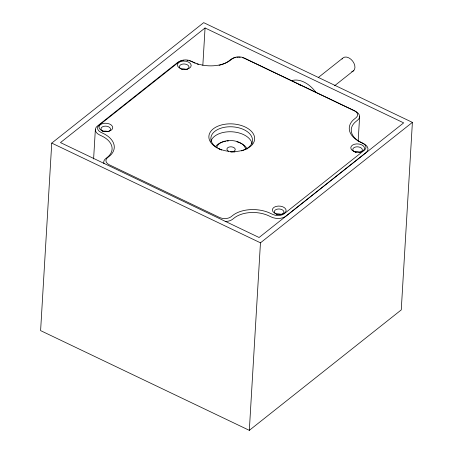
<?xml version="1.0" encoding="UTF-8"?>
<svg xmlns="http://www.w3.org/2000/svg" width="453" height="453" viewBox="0 0 453 453"><rect width="100%" height="100%" fill="white"/><g stroke="black" fill="none" stroke-linecap="round" stroke-linejoin="round"><path stroke-width="0.68" d="M51.744 143.097L40.606 330.616L249.32 430.35L401.256 309.903L412.394 122.378L203.68 22.65L51.744 143.097L260.458 242.825L412.394 122.378M93.607 158.963L95.357 129.473M202.836 65.34L205.056 27.973L403.668 122.876L259.088 237.497L60.47 142.593L205.056 27.973M249.32 430.35L260.458 242.825M358.147 141.353L359.608 116.783M318.357 77.486L342.587 58.278M334.58 85.764L353.855 70.487M298.482 84.354L301.483 85.708M192.57 61.999L194.212 62.78A25.011 15.085 3.4 0 0 195.107 63.194M228.629 151.274A4.168 2.514 3.4 0 1 228.754 147.157A4.168 2.514 3.4 0 1 235.124 148.878A4.168 2.514 3.4 0 1 230.639 151.817M216.585 147.854A14.592 8.8 3.4 0 1 231.664 140.549A14.592 8.8 3.4 0 1 245.651 149.66M215.435 146.789A16.676 10.057 3.4 0 1 225.571 141.262M226.97 141.064A16.676 10.057 3.4 0 1 228.391 140.945M236.964 141.817A16.676 10.057 3.4 0 1 247.072 149.003M221.953 64.502A25.011 15.085 3.4 0 0 229.116 60.776L230.707 59.513A10.419 6.285 3.4 0 1 235.532 57.497M221.483 64.654A25.011 15.085 3.4 0 1 219.059 65.311M198.437 64.439A25.011 15.085 3.4 0 1 196.976 63.941M217.327 147.955A20.844 12.571 3.4 0 1 218.233 129.252A20.844 12.571 3.4 0 1 248.94 132.995A20.844 12.571 3.4 0 1 241.347 150.883M234.909 151.931A20.844 12.571 3.4 0 1 230.832 151.919M221.721 150.056A20.844 12.571 3.4 0 1 218.34 148.539M236.834 57.31A10.419 6.285 3.4 0 1 238.182 57.237M238.861 57.237A10.419 6.285 3.4 0 1 240.22 57.321M242.219 57.644A10.419 6.285 3.4 0 1 242.865 57.803M243.493 57.99A10.419 6.285 3.4 0 1 245.249 58.68L355.333 111.279A10.419 6.285 3.4 0 1 357.621 120.158L356.03 121.421A25.011 15.085 3.4 0 0 361.522 142.729L363.708 143.771A10.419 6.285 3.4 0 1 365.996 152.65L285.86 216.177A10.419 6.285 3.4 0 1 271.319 217.01L269.127 215.968A25.011 15.085 3.4 0 0 234.229 217.972L232.632 219.235A10.419 6.285 3.4 0 1 225.158 221.517M210.86 141.438A20.844 12.571 3.4 0 1 232.213 131.806A20.844 12.571 3.4 0 1 252.111 143.997M181.676 60.685A10.419 6.285 3.4 0 0 177.48 62.571L97.344 126.098A10.419 6.285 3.4 0 0 99.632 134.977L101.823 136.019A25.011 15.085 3.4 0 1 107.316 157.327L105.725 158.59A10.419 6.285 3.4 0 0 103.98 163.612M182.95 60.447A10.419 6.285 3.4 0 1 183.612 60.368M186.998 60.379A10.419 6.285 3.4 0 1 187.672 60.459M188.997 60.702A10.419 6.285 3.4 0 1 189.637 60.861M190.266 61.047A10.419 6.285 3.4 0 1 192.027 61.738M181.381 69.105A4.796 2.894 3.4 0 1 180.521 64.881A4.796 2.894 3.4 0 1 187.497 64.898A4.796 2.894 3.4 0 1 187.446 69.122M187.208 69.235A4.796 2.894 3.4 0 1 186.426 69.519A4.796 2.894 3.4 0 0 181.959 69.133M182.48 69.507A4.796 2.894 3.4 0 1 181.908 69.326M354.75 151.948A4.796 2.894 3.4 0 1 353.889 147.718A4.796 2.894 3.4 0 1 360.865 147.74A4.796 2.894 3.4 0 1 360.815 151.959M360.328 152.18A4.796 2.894 3.4 0 1 359.512 152.429M356.143 152.423A4.796 2.894 3.4 0 1 355.277 152.168M102.712 131.144A4.796 2.894 3.4 0 1 102.452 126.829A4.796 2.894 3.4 0 1 109.564 127.412A4.796 2.894 3.4 0 1 108.273 131.602M103.765 131.591A4.796 2.894 3.4 0 1 102.956 131.268M276.075 213.986A4.796 2.894 3.4 0 1 275.532 209.841A4.796 2.894 3.4 0 1 282.366 209.858A4.796 2.894 3.4 0 1 282.615 214.003M282.389 214.127A4.796 2.894 3.4 0 1 281.37 214.524M277.423 214.512A4.796 2.894 3.4 0 1 276.585 214.229M102.984 131.449A4.796 2.894 3.4 0 1 107.769 131.557M342.032 59.088A8.335 5.515 51.6 0 1 352.632 61.076A8.335 5.515 51.6 0 1 351.76 71.665M291.811 80.651A22.927 15.159 51.6 0 1 316.007 92.571M355.328 151.97A4.796 2.894 3.4 0 1 360.09 152.457M276.624 214.207A4.796 2.894 3.4 0 1 281.409 214.507M99.145 125.226L98.822 125.504A8.335 5.028 3.4 0 0 100.526 132.123L104.541 134.099A27.095 16.342 3.4 0 1 110.09 155.622L107.197 157.995A8.335 5.028 3.4 0 0 108.907 164.62L219.864 217.638A8.335 5.028 3.4 0 0 230.713 217.015L233.731 214.705A27.095 16.342 3.4 0 1 268.986 212.678L273.091 214.58A8.335 5.028 3.4 0 0 283.94 213.958L364.722 149.926A8.335 5.028 3.4 0 0 363.012 143.301L358.997 141.33A27.095 16.342 3.4 0 1 353.448 119.802L356.341 117.435A8.335 5.028 3.4 0 0 354.631 110.809L243.674 57.791A8.335 5.028 3.4 0 0 232.825 58.414L229.807 60.725A27.095 16.342 3.4 0 1 194.552 62.752L190.447 60.849A8.335 5.028 3.4 0 0 179.598 61.472L99.145 125.226M353.991 151.427A6.88 4.151 3.4 0 0 364.529 148.476A6.88 4.151 3.4 0 0 354.473 144.252A6.88 4.151 3.4 0 0 353.991 151.427M102.202 130.753A6.88 4.151 3.4 0 0 112.74 127.803A6.88 4.151 3.4 0 0 102.678 123.578A6.88 4.151 3.4 0 0 102.202 130.753M275.571 213.59A6.88 4.151 3.4 0 0 286.109 210.645A6.88 4.151 3.4 0 0 276.047 206.421A6.88 4.151 3.4 0 0 275.571 213.59M219.529 148.958A22.927 13.828 3.4 0 0 254.654 139.133A22.927 13.828 3.4 0 0 221.126 125.056A22.927 13.828 3.4 0 0 219.529 148.958M180.622 68.584A6.88 4.151 3.4 0 0 191.166 65.64A6.88 4.151 3.4 0 0 181.104 61.415A6.88 4.151 3.4 0 0 180.622 68.584"/></g></svg>
